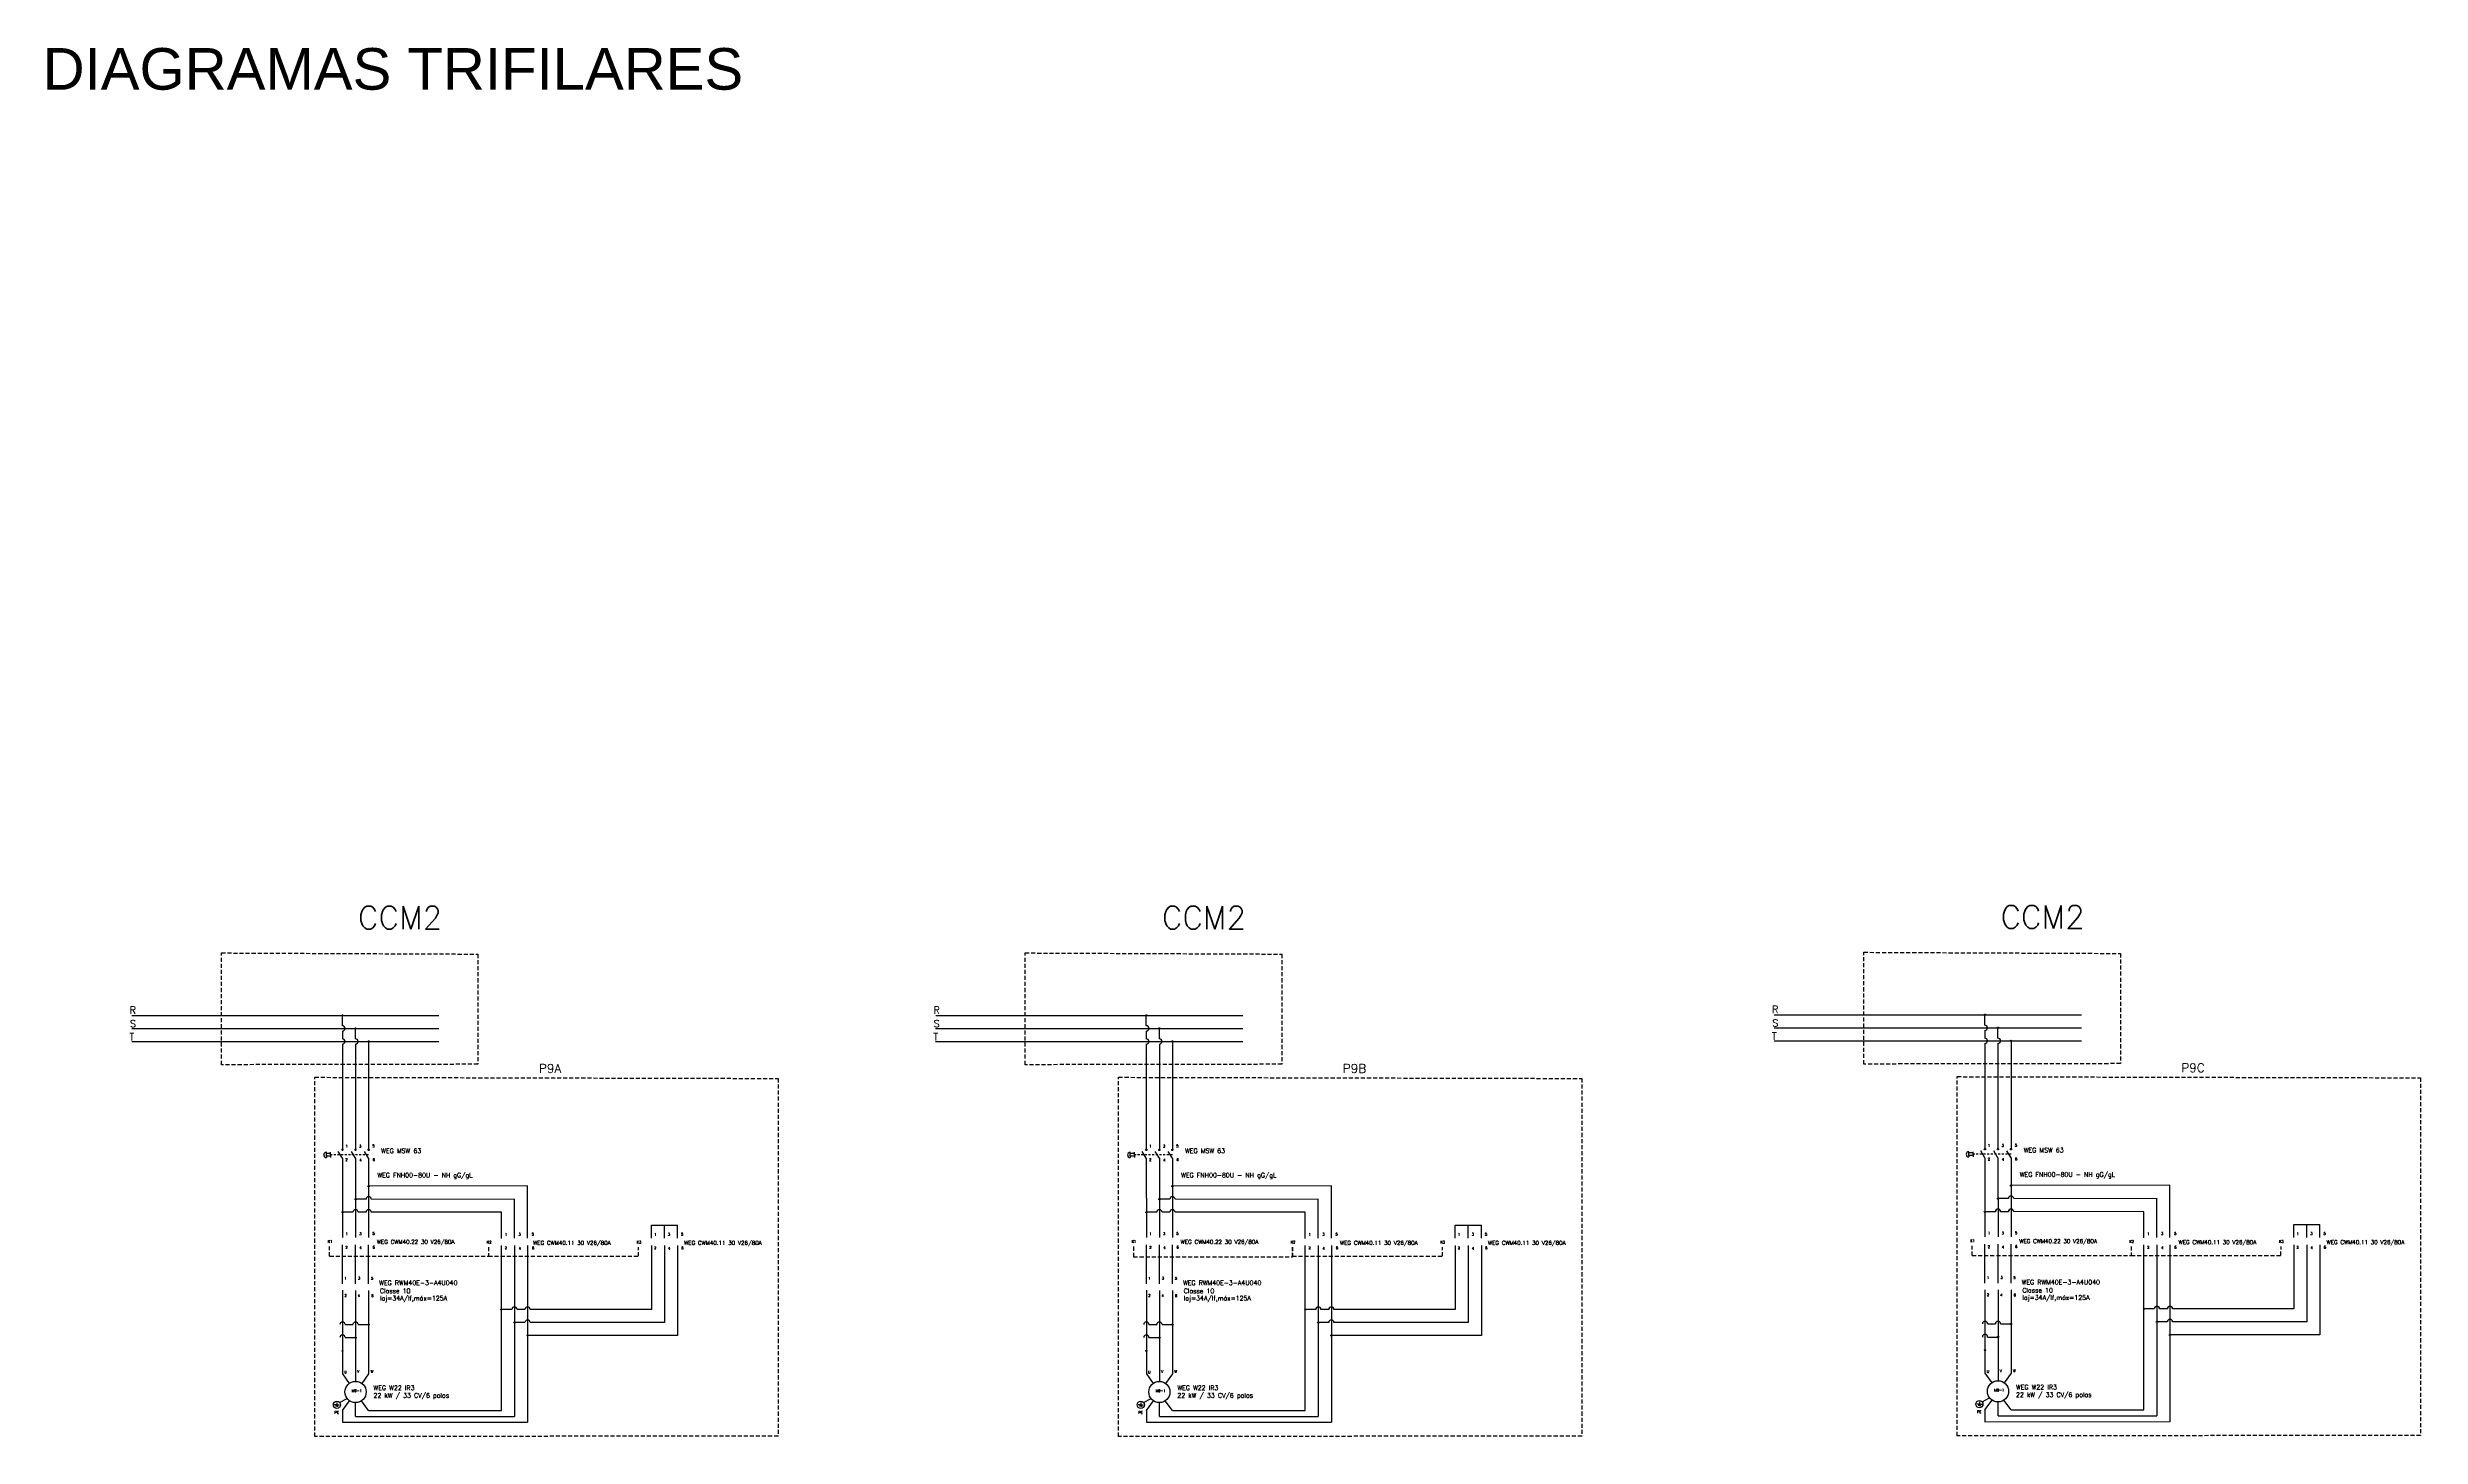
# Model space of a CAD drawing. Extents: x -646 to 641, y -139 to 322.
# Drawn here: x -155.4 to -8.6, y 117.5 to 203.4 of the extents above; entities that cross this region are included whole.
import ezdxf

# ---------------------------------------------------------------- set-up
doc = ezdxf.new("R2010")
doc.units = 0
doc.header["$MEASUREMENT"] = 0
doc.linetypes.add('DASHED2', pattern=[0.375, 0.25, -0.125])
doc.linetypes.add('HIDDEN', pattern=[0.375, 0.25, -0.125])
for name, color, linetype in [('_ARQ-TEXTO', 4, 'Continuous'), ('_COTAS', 4, 'Continuous'), ('ELET_TRIFILAR_TEXTO', 4, 'Continuous'), ('Eletrocalha', 7, 'Continuous'), ('INTERTRAVAMENTO', 6, 'HIDDEN')]:
    doc.layers.add(name, color=color, linetype=linetype)
doc.layers.add('ELET_TRIFILAR_DESENHO', color=5, linetype='Continuous', plot=False)
doc.styles.add('ROMANS', font='romans')
doc.styles.add('textstyle4', font='arial.ttf')

# ---------------------------------------------------------------- blocks, each defined once
blk = doc.blocks.new('Nome - Contatos')
at = {"layer": 'ELET_TRIFILAR_TEXTO', "linetype": 'Continuous', "char_height": 0.2, "attachment_point": 1, "style": 'ROMANS'}
for s, insert in [('1', (142.46, 124.18)), ('3', (143.51, 124.19)), ('5', (144.52, 124.2)), ('2', (142.45, 123.14)), ('4', (143.53, 123.11)), ('6', (144.54, 123.15))]:
    blk.add_mtext_dynamic_manual_height_columns(s, width=0.3117, gutter_width=1.9, heights=[0.262], dxfattribs=dict(at, insert=insert))
blk = doc.blocks.new('Nome - Termico')
at = {"layer": 'ELET_TRIFILAR_TEXTO', "linetype": 'Continuous', "char_height": 0.2, "attachment_point": 1, "style": 'ROMANS'}
for s, insert in [('2', (149.78, 109.43)), ('1', (149.77, 110.74)), ('4', (150.8, 109.41)), ('3', (150.82, 110.76)), ('5', (151.81, 110.74)), ('6', (151.83, 109.4))]:
    blk.add_mtext_dynamic_manual_height_columns(s, width=0.3117, gutter_width=1.9, heights=[0.262], dxfattribs=dict(at, insert=insert))

msp = doc.modelspace()

# ---------------------------------------------------------------- hatches: boundary and pattern name
at = {"layer": 'ELET_TRIFILAR_DESENHO', "linetype": 'Continuous'}
h = msp.add_hatch(color=256, dxfattribs=at)
h.dxf.hatch_style = 1
h.paths.add_polyline_path([(-137.143, 143.526, 1), (-137.224, 143.526, 1)])
h = msp.add_hatch(color=256, dxfattribs=at)
h.dxf.hatch_style = 1
h.paths.add_polyline_path([(-136.335, 142.718, 1), (-136.416, 142.718, 1)])
h = msp.add_hatch(color=256, dxfattribs=at)
h.dxf.hatch_style = 1
h.paths.add_polyline_path([(-87.388, 143.526, 1), (-87.469, 143.526, 1)])
h = msp.add_hatch(color=256, dxfattribs=at)
h.dxf.hatch_style = 1
h.paths.add_polyline_path([(-86.581, 142.718, 1), (-86.661, 142.718, 1)])
h = msp.add_hatch(color=256, dxfattribs=at)
h.dxf.hatch_style = 1
h.paths.add_polyline_path([(-35.481, 143.566, 1), (-35.561, 143.566, 1)])
h = msp.add_hatch(color=256, dxfattribs=at)
h.dxf.hatch_style = 1
h.paths.add_polyline_path([(-34.673, 142.758, 1), (-34.753, 142.758, 1)])
h = msp.add_hatch(color=256, dxfattribs=at)
h.dxf.hatch_style = 1
h.paths.add_polyline_path([(-135.608, 141.91), (-135.527, 141.91, 1)])
h.paths.add_polyline_path([(-135.568, 141.91), (-135.568, 141.87, 0.4142136), (-135.527, 141.91)])
h.paths.add_polyline_path([(-135.568, 141.87), (-135.568, 141.91), (-135.608, 141.91, 0.4142136)])
h = msp.add_hatch(color=256, dxfattribs=at)
h.dxf.hatch_style = 1
h.paths.add_polyline_path([(-85.853, 141.91), (-85.773, 141.91, 1)])
h.paths.add_polyline_path([(-85.813, 141.91), (-85.813, 141.87, 0.4142136), (-85.773, 141.91)])
h.paths.add_polyline_path([(-85.813, 141.87), (-85.813, 141.91), (-85.853, 141.91, 0.4142136)])
h = msp.add_hatch(color=256, dxfattribs=at)
h.dxf.hatch_style = 1
h.paths.add_polyline_path([(-33.946, 141.95), (-33.865, 141.95, 1)])
h.paths.add_polyline_path([(-33.905, 141.95), (-33.905, 141.91, 0.4142136), (-33.865, 141.95)])
h.paths.add_polyline_path([(-33.905, 141.91), (-33.905, 141.95), (-33.946, 141.95, 0.4142136)])
h = msp.add_hatch(color=256, dxfattribs=at)
h.dxf.hatch_style = 1
h.paths.add_polyline_path([(-135.524, 132.949, 1), (-135.605, 132.949, 1)])
h = msp.add_hatch(color=256, dxfattribs=at)
h.dxf.hatch_style = 1
h.paths.add_polyline_path([(-85.77, 132.949, 1), (-85.85, 132.949, 1)])
h = msp.add_hatch(color=256, dxfattribs=at)
h.dxf.hatch_style = 1
h.paths.add_polyline_path([(-34.67, 132.181, 1), (-34.75, 132.181, 1)])
h = msp.add_hatch(color=256, dxfattribs=at)
h.dxf.hatch_style = 1
h.paths.add_polyline_path([(-33.862, 132.989, 1), (-33.942, 132.989, 1)])
h = msp.add_hatch(color=256, dxfattribs=at)
h.dxf.hatch_style = 1
h.paths.add_polyline_path([(-137.14, 131.333, 1), (-137.221, 131.333, 1)])
h = msp.add_hatch(color=256, dxfattribs=at)
h.dxf.hatch_style = 1
h.paths.add_polyline_path([(-136.332, 132.141, 1), (-136.413, 132.141, 1)])
h = msp.add_hatch(color=256, dxfattribs=at)
h.dxf.hatch_style = 1
h.paths.add_polyline_path([(-87.385, 131.333, 1), (-87.466, 131.333, 1)])
h = msp.add_hatch(color=256, dxfattribs=at)
h.dxf.hatch_style = 1
h.paths.add_polyline_path([(-86.577, 132.141, 1), (-86.658, 132.141, 1)])
h = msp.add_hatch(color=256, dxfattribs=at)
h.dxf.hatch_style = 1
h.paths.add_polyline_path([(-35.478, 131.373, 1), (-35.558, 131.373, 1)])
h = msp.add_hatch(color=256, dxfattribs=at)
h.dxf.hatch_style = 1
h.paths.add_polyline_path([(-127.304, 125.319, 1), (-127.385, 125.319, 1)])
h = msp.add_hatch(color=256, dxfattribs=at)
h.dxf.hatch_style = 1
h.paths.add_polyline_path([(-77.549, 125.319, 1), (-77.63, 125.319, 1)])
h = msp.add_hatch(color=256, dxfattribs=at)
h.dxf.hatch_style = 1
h.paths.add_polyline_path([(-25.642, 125.36, 1), (-25.722, 125.36, 1)])
h = msp.add_hatch(color=256, dxfattribs=at)
h.dxf.hatch_style = 1
h.paths.add_polyline_path([(-136.332, 123.576, 1), (-136.413, 123.576, 1)])
h = msp.add_hatch(color=256, dxfattribs=at)
h.dxf.hatch_style = 1
h.paths.add_polyline_path([(-135.605, 124.384, -1), (-135.524, 124.384, -1)])
h = msp.add_hatch(color=256, dxfattribs=at)
h.dxf.hatch_style = 1
h.paths.add_polyline_path([(-126.496, 124.508, 1), (-126.577, 124.508, 1)])
h = msp.add_hatch(color=256, dxfattribs=at)
h.dxf.hatch_style = 1
h.paths.add_polyline_path([(-125.688, 123.707, 1), (-125.769, 123.707, 1)])
h = msp.add_hatch(color=256, dxfattribs=at)
h.dxf.hatch_style = 1
h.paths.add_polyline_path([(-86.577, 123.576, 1), (-86.658, 123.576, 1)])
h = msp.add_hatch(color=256, dxfattribs=at)
h.dxf.hatch_style = 1
h.paths.add_polyline_path([(-85.85, 124.384, -1), (-85.77, 124.384, -1)])
h = msp.add_hatch(color=256, dxfattribs=at)
h.dxf.hatch_style = 1
h.paths.add_polyline_path([(-76.742, 124.508, 1), (-76.822, 124.508, 1)])
h = msp.add_hatch(color=256, dxfattribs=at)
h.dxf.hatch_style = 1
h.paths.add_polyline_path([(-75.934, 123.707, 1), (-76.014, 123.707, 1)])
h = msp.add_hatch(color=256, dxfattribs=at)
h.dxf.hatch_style = 1
h.paths.add_polyline_path([(-34.67, 123.617, 1), (-34.75, 123.617, 1)])
h = msp.add_hatch(color=256, dxfattribs=at)
h.dxf.hatch_style = 1
h.paths.add_polyline_path([(-33.942, 124.424, -1), (-33.862, 124.424, -1)])
h = msp.add_hatch(color=256, dxfattribs=at)
h.dxf.hatch_style = 1
h.paths.add_polyline_path([(-24.834, 124.548, 1), (-24.914, 124.548, 1)])
h = msp.add_hatch(color=256, dxfattribs=at)
h.dxf.hatch_style = 1
h.paths.add_polyline_path([(-24.026, 123.748, 1), (-24.107, 123.748, 1)])
h = msp.add_hatch(color=256, dxfattribs=at)
h.dxf.hatch_style = 1
h.paths.add_polyline_path([(-137.14, 122.762, 1), (-137.221, 122.762, 1)])
h = msp.add_hatch(color=256, dxfattribs=at)
h.dxf.hatch_style = 1
h.paths.add_polyline_path([(-87.385, 122.762, 1), (-87.466, 122.762, 1)])
h = msp.add_hatch(color=256, dxfattribs=at)
h.dxf.hatch_style = 1
h.paths.add_polyline_path([(-35.478, 122.802, 1), (-35.558, 122.802, 1)])

# ---------------------------------------------------------------- linework, layer by layer
for p, q in [((-150.225, 142.718), (-142.843, 142.718)), ((-150.219, 143.526), (-142.843, 143.526)), ((-142.843, 143.526), (-131.213, 143.526)), ((-142.843, 142.718), (-131.213, 142.718)), ((-137.183, 142.88), (-137.183, 143.526)), ((-137.183, 142.556), (-137.183, 142.072)), ((-136.375, 142.072), (-136.375, 142.718)), ((-100.471, 142.718), (-93.089, 142.718)), ((-100.464, 143.526), (-93.089, 143.526)), ((-93.089, 143.526), (-81.459, 143.526)), ((-93.089, 142.718), (-81.459, 142.718)), ((-87.429, 142.88), (-87.429, 143.526)), ((-87.429, 142.556), (-87.429, 142.072)), ((-86.621, 142.072), (-86.621, 142.718)), ((-48.563, 142.758), (-41.181, 142.758)), ((-48.556, 143.566), (-41.181, 143.566)), ((-41.181, 143.566), (-29.551, 143.566)), ((-41.181, 142.758), (-29.551, 142.758)), ((-35.521, 142.92), (-35.521, 143.566)), ((-35.521, 142.597), (-35.521, 142.112)), ((-34.713, 142.112), (-34.713, 142.758)), ((-150.225, 141.91), (-142.843, 141.91)), ((-142.843, 141.91), (-131.213, 141.91)), ((-137.183, 141.748), (-137.183, 139.263)), ((-136.375, 141.748), (-136.375, 139.241)), ((-135.568, 141.91), (-135.568, 139.263)), ((-100.471, 141.91), (-93.089, 141.91)), ((-93.089, 141.91), (-81.459, 141.91)), ((-87.429, 141.748), (-87.429, 139.263)), ((-86.621, 141.748), (-86.621, 139.241)), ((-85.813, 141.91), (-85.813, 139.263)), ((-48.563, 141.95), (-41.181, 141.95)), ((-41.181, 141.95), (-29.551, 141.95)), ((-35.521, 141.789), (-35.521, 139.303)), ((-34.713, 141.789), (-34.713, 139.282)), ((-33.905, 141.95), (-33.905, 139.303)), ((-137.183, 139.263), (-137.183, 135.24)), ((-136.375, 139.241), (-136.375, 135.24)), ((-135.568, 139.263), (-135.568, 135.24)), ((-87.429, 139.263), (-87.429, 135.24)), ((-86.621, 139.241), (-86.621, 135.24)), ((-85.813, 139.263), (-85.813, 135.24)), ((-35.521, 139.303), (-35.521, 135.28)), ((-34.713, 139.282), (-34.713, 135.28)), ((-33.905, 139.303), (-33.905, 135.28)), ((-137.224, 135.24), (-137.142, 135.24)), ((-136.416, 135.24), (-136.335, 135.24)), ((-135.608, 135.24), (-135.527, 135.24)), ((-87.469, 135.24), (-87.388, 135.24)), ((-86.662, 135.24), (-86.58, 135.24)), ((-85.854, 135.24), (-85.772, 135.24)), ((-35.521, 134.716), (-35.779, 135.137)), ((-35.562, 135.28), (-35.48, 135.28)), ((-34.713, 134.716), (-34.971, 135.137)), ((-34.754, 135.28), (-34.672, 135.28)), ((-33.905, 134.716), (-34.163, 135.137)), ((-33.946, 135.28), (-33.864, 135.28)), ((-137.183, 134.676), (-137.441, 135.096)), ((-137.183, 134.676), (-137.18, 129.778)), ((-136.375, 134.676), (-136.633, 135.096)), ((-136.375, 134.676), (-136.372, 129.778)), ((-135.568, 134.676), (-135.825, 135.096)), ((-135.568, 134.676), (-135.564, 129.778)), ((-87.429, 134.676), (-87.687, 135.096)), ((-87.429, 134.676), (-87.426, 129.778)), ((-86.621, 134.676), (-86.879, 135.096)), ((-86.621, 134.676), (-86.618, 129.778)), ((-85.813, 134.676), (-86.071, 135.096)), ((-85.813, 134.676), (-85.81, 129.778)), ((-35.521, 134.716), (-35.518, 129.818)), ((-34.713, 134.716), (-34.71, 129.818)), ((-33.905, 134.716), (-33.902, 129.818)), ((-136.372, 126.905), (-136.372, 129.317)), ((-135.564, 126.905), (-135.564, 129.317)), ((-86.618, 126.905), (-86.618, 129.317)), ((-85.81, 126.905), (-85.81, 129.317)), ((-34.71, 126.945), (-34.71, 129.357)), ((-33.902, 126.945), (-33.902, 129.357)), ((-137.18, 126.506), (-137.18, 122.271)), ((-136.372, 126.496), (-136.372, 121.814)), ((-135.564, 126.496), (-135.564, 122.271)), ((-87.426, 126.506), (-87.426, 122.271)), ((-86.618, 126.496), (-86.618, 121.814)), ((-85.81, 126.496), (-85.81, 122.271)), ((-35.518, 126.546), (-35.518, 122.311)), ((-34.71, 126.537), (-34.71, 121.854)), ((-33.902, 126.537), (-33.902, 122.311)), ((-137.18, 122.271), (-137.18, 121.328)), ((-135.564, 122.271), (-135.564, 121.328)), ((-87.426, 122.271), (-87.426, 121.328)), ((-85.81, 122.271), (-85.81, 121.328)), ((-35.518, 122.311), (-35.518, 121.368)), ((-33.902, 122.311), (-33.902, 121.368)), ((-137.18, 121.328), (-136.758, 120.745)), ((-136.372, 121.814), (-136.372, 120.87)), ((-135.564, 121.328), (-135.987, 120.745)), ((-87.426, 121.328), (-87.003, 120.745)), ((-86.618, 121.814), (-86.618, 120.87)), ((-85.81, 121.328), (-86.233, 120.745)), ((-35.518, 121.368), (-35.095, 120.786)), ((-34.71, 121.854), (-34.71, 120.911)), ((-33.902, 121.368), (-34.325, 120.786)), ((-137.524, 119.42), (-137.687, 119.42)), ((-137.524, 119.344), (-137.606, 119.344)), ((-137.524, 119.564), (-137.524, 119.42)), ((-137.524, 119.42), (-137.362, 119.42)), ((-137.524, 119.344), (-137.443, 119.344)), ((-137.362, 119.571), (-136.89, 119.812)), ((-137.18, 119.062), (-136.742, 119.673)), ((-136.372, 118.698), (-136.371, 119.559)), ((-135.564, 119.062), (-136.007, 119.67)), ((-87.77, 119.42), (-87.932, 119.42)), ((-87.77, 119.344), (-87.851, 119.344)), ((-87.77, 119.564), (-87.77, 119.42)), ((-87.77, 119.42), (-87.607, 119.42)), ((-87.77, 119.344), (-87.689, 119.344)), ((-87.607, 119.571), (-87.136, 119.812)), ((-87.426, 119.062), (-86.988, 119.673)), ((-86.618, 118.698), (-86.617, 119.559)), ((-85.81, 119.062), (-86.253, 119.67)), ((-35.862, 119.46), (-36.025, 119.46)), ((-35.862, 119.384), (-35.943, 119.384)), ((-35.862, 119.605), (-35.862, 119.46)), ((-35.862, 119.46), (-35.699, 119.46)), ((-35.862, 119.384), (-35.781, 119.384)), ((-35.699, 119.611), (-35.228, 119.852)), ((-35.518, 119.102), (-35.08, 119.713)), ((-34.71, 118.739), (-34.709, 119.599)), ((-33.902, 119.102), (-34.345, 119.71))]:
    msp.add_line(p, q, dxfattribs=at)
at = {"layer": 'ELET_TRIFILAR_DESENHO', "color": 254, "linetype": 'Continuous', "true_color": 0xcecce6}
for p, q in [((-138.181, 134.967), (-138.181, 135.048)), ((-137.915, 134.967), (-138.181, 134.967)), ((-138.181, 134.805), (-138.181, 134.967)), ((-137.915, 134.805), (-138.181, 134.805)), ((-138.181, 134.805), (-138.181, 134.724)), ((-137.915, 134.886), (-137.915, 135.048)), ((-137.915, 134.886), (-137.915, 134.724)), ((-88.427, 134.967), (-88.427, 135.048)), ((-88.161, 134.967), (-88.427, 134.967)), ((-88.427, 134.805), (-88.427, 134.967)), ((-88.161, 134.805), (-88.427, 134.805)), ((-88.427, 134.805), (-88.427, 134.724)), ((-88.161, 134.886), (-88.161, 135.048)), ((-88.161, 134.886), (-88.161, 134.724)), ((-36.519, 135.007), (-36.519, 135.088)), ((-36.253, 135.007), (-36.519, 135.007)), ((-36.519, 134.845), (-36.519, 135.007)), ((-36.253, 134.845), (-36.519, 134.845)), ((-36.519, 134.845), (-36.519, 134.765)), ((-36.253, 134.926), (-36.253, 135.088)), ((-36.253, 134.926), (-36.253, 134.765))]:
    msp.add_line(p, q, dxfattribs=at)
at = {"layer": 'ELET_TRIFILAR_DESENHO', "color": 254, "linetype": 'DASHED2', "ltscale": 0.5, "true_color": 0xcecce6}
for p, q in [((-135.568, 134.886), (-137.915, 134.886)), ((-85.813, 134.886), (-88.161, 134.886)), ((-33.905, 134.926), (-36.253, 134.926))]:
    msp.add_line(p, q, dxfattribs=at)
at = {"layer": 'ELET_TRIFILAR_DESENHO', "linetype": 'HIDDEN'}
for points in [[(-144.679, 147.388), (-128.795, 147.317), (-128.795, 140.496), (-144.679, 140.47)], [(-94.924, 147.388), (-79.04, 147.317), (-79.04, 140.496), (-94.924, 140.47)], [(-43.016, 147.428), (-27.132, 147.357), (-27.132, 140.536), (-43.016, 140.511)], [(-138.899, 139.691), (-110.22, 139.62), (-110.22, 117.481), (-138.899, 117.455)], [(-89.144, 139.691), (-60.466, 139.62), (-60.466, 117.481), (-89.144, 117.455)], [(-37.236, 139.731), (-8.558, 139.661), (-8.558, 117.521), (-37.236, 117.496)]]:
    msp.add_lwpolyline(points, close=True, dxfattribs=at)
at = {"layer": 'ELET_TRIFILAR_DESENHO', "linetype": 'Continuous'}
for points in [[(-125.728, 132.97), (-135.564, 132.949)], [(-125.728, 129.738), (-125.728, 132.97)], [(-75.974, 132.97), (-85.81, 132.949)], [(-75.974, 129.738), (-75.974, 132.97)], [(-24.066, 133.01), (-33.902, 132.989)], [(-24.874, 129.779), (-24.874, 132.202)], [(-24.066, 129.779), (-24.066, 133.01)], [(-136.534, 131.333), (-137.18, 131.333)], [(-135.726, 132.141), (-136.372, 132.141)], [(-135.726, 131.333), (-136.211, 131.333)], [(-126.536, 132.131), (-135.403, 132.141)], [(-127.344, 129.717), (-127.344, 131.333), (-135.403, 131.342)], [(-126.536, 129.738), (-126.536, 132.162)], [(-86.779, 131.333), (-87.426, 131.333)], [(-85.972, 132.141), (-86.618, 132.141)], [(-85.972, 131.333), (-86.456, 131.333)], [(-77.59, 129.717), (-77.59, 131.333), (-85.649, 131.342)], [(-76.782, 132.131), (-85.648, 132.141)], [(-76.782, 129.738), (-76.782, 132.162)], [(-34.872, 131.373), (-35.518, 131.373)], [(-34.064, 132.181), (-34.71, 132.181)], [(-34.064, 131.373), (-34.548, 131.373)], [(-25.682, 129.757), (-25.682, 131.373), (-33.741, 131.383)], [(-24.874, 132.171), (-33.74, 132.181)], [(-137.18, 126.91), (-137.18, 129.317)], [(-135.564, 119.062), (-127.344, 119.062), (-127.344, 129.277)], [(-126.536, 129.277), (-126.536, 118.698)], [(-125.728, 129.277), (-125.728, 118.335)], [(-118.06, 129.738), (-118.06, 130.546), (-116.444, 130.546)], [(-118.06, 129.277), (-118.06, 125.319)], [(-117.252, 129.738), (-117.252, 130.546)], [(-117.252, 129.277), (-117.252, 124.508)], [(-116.444, 129.738), (-116.444, 130.546)], [(-116.444, 129.277), (-116.444, 123.707)], [(-87.426, 126.91), (-87.426, 129.317)], [(-85.81, 119.062), (-77.59, 119.062), (-77.59, 129.277)], [(-76.782, 129.277), (-76.782, 118.698)], [(-75.974, 129.277), (-75.974, 118.335)], [(-68.305, 129.738), (-68.305, 130.546), (-66.69, 130.546)], [(-68.305, 129.277), (-68.305, 125.319)], [(-67.497, 129.738), (-67.497, 130.546)], [(-67.497, 129.277), (-67.497, 124.508)], [(-66.69, 129.738), (-66.69, 130.546)], [(-66.69, 129.277), (-66.69, 123.707)], [(-35.518, 126.95), (-35.518, 129.357)], [(-33.902, 119.102), (-25.682, 119.102), (-25.682, 129.318)], [(-24.874, 129.318), (-24.874, 118.739)], [(-24.066, 129.318), (-24.066, 118.375)], [(-16.398, 129.779), (-16.398, 130.587), (-14.782, 130.587)], [(-16.398, 129.318), (-16.398, 125.36)], [(-15.59, 129.779), (-15.59, 130.587)], [(-15.59, 129.318), (-15.59, 124.548)], [(-14.782, 129.779), (-14.782, 130.587)], [(-14.782, 129.318), (-14.782, 123.748)], [(-126.698, 125.319), (-127.344, 125.319)], [(-125.89, 125.319), (-126.375, 125.319)], [(-118.06, 125.319), (-125.567, 125.319)], [(-76.944, 125.319), (-77.59, 125.319)], [(-76.136, 125.319), (-76.62, 125.319)], [(-68.305, 125.319), (-75.812, 125.319)], [(-25.036, 125.36), (-25.682, 125.36)], [(-24.228, 125.36), (-24.712, 125.36)], [(-16.398, 125.36), (-23.905, 125.36)], [(-137.019, 124.384), (-136.534, 124.384)], [(-137.019, 123.576), (-136.372, 123.576)], [(-136.211, 124.384), (-135.564, 124.384)], [(-125.89, 124.508), (-126.536, 124.508)], [(-116.444, 123.707), (-125.728, 123.707)], [(-117.252, 124.517), (-125.567, 124.508)], [(-87.264, 124.384), (-86.779, 124.384)], [(-87.264, 123.576), (-86.618, 123.576)], [(-86.456, 124.384), (-85.81, 124.384)], [(-76.136, 124.508), (-76.782, 124.508)], [(-66.69, 123.707), (-75.974, 123.707)], [(-67.497, 124.517), (-75.812, 124.508)], [(-35.356, 124.424), (-34.872, 124.424)], [(-35.356, 123.616), (-34.71, 123.616)], [(-34.548, 124.424), (-33.902, 124.424)], [(-24.228, 124.548), (-24.874, 124.548)], [(-14.782, 123.748), (-24.066, 123.748)], [(-15.59, 124.558), (-23.905, 124.548)], [(-137.18, 119.062), (-137.18, 118.335), (-125.728, 118.336)], [(-87.426, 119.062), (-87.426, 118.335), (-75.974, 118.336)], [(-35.518, 119.102), (-35.518, 118.375), (-24.066, 118.376)], [(-136.372, 118.698), (-126.536, 118.698)], [(-86.618, 118.698), (-76.782, 118.698)], [(-34.71, 118.739), (-24.874, 118.739)]]:
    msp.add_lwpolyline(points, dxfattribs=at)
for centre, radius in [((-137.183, 143.526), 0.0404), ((-136.375, 142.718), 0.0404), ((-87.429, 143.526), 0.0404), ((-86.621, 142.718), 0.0404), ((-35.521, 143.566), 0.0404), ((-34.713, 142.758), 0.0404), ((-135.568, 141.91), 0.0404), ((-85.813, 141.91), 0.0404), ((-33.905, 141.95), 0.0404), ((-137.183, 135.199), 0.0404), ((-136.375, 135.199), 0.0404), ((-135.568, 135.199), 0.0404), ((-87.429, 135.199), 0.0404), ((-86.621, 135.199), 0.0404), ((-85.813, 135.199), 0.0404), ((-35.521, 135.239), 0.0404), ((-34.713, 135.239), 0.0404), ((-33.905, 135.239), 0.0404), ((-135.564, 132.949), 0.0404), ((-85.81, 132.949), 0.0404), ((-34.71, 132.181), 0.0404), ((-33.902, 132.989), 0.0404), ((-137.18, 131.333), 0.0404), ((-136.372, 132.141), 0.0404), ((-87.426, 131.333), 0.0404), ((-86.618, 132.141), 0.0404), ((-35.518, 131.373), 0.0404), ((-127.344, 125.319), 0.0404), ((-77.59, 125.319), 0.0404), ((-25.682, 125.36), 0.0404), ((-136.372, 123.576), 0.0404), ((-135.564, 124.384), 0.0404), ((-126.536, 124.508), 0.0404), ((-125.728, 123.707), 0.0404), ((-86.618, 123.576), 0.0404), ((-85.81, 124.384), 0.0404), ((-76.782, 124.508), 0.0404), ((-75.974, 123.707), 0.0404), ((-34.71, 123.617), 0.0404), ((-33.902, 124.424), 0.0404), ((-24.874, 124.548), 0.0404), ((-24.066, 123.748), 0.0404), ((-137.18, 122.762), 0.0404), ((-87.426, 122.762), 0.0404), ((-35.518, 122.802), 0.0404), ((-136.372, 120.215), 0.656), ((-86.618, 120.215), 0.656), ((-34.71, 120.255), 0.656), ((-137.524, 119.42), 0.222), ((-87.77, 119.42), 0.222), ((-35.862, 119.46), 0.222)]:
    msp.add_circle(centre, radius, dxfattribs=at)
for centre, start, end in [((-137.183, 142.718), 270, 90), ((-87.429, 142.718), 270, 90), ((-35.521, 142.758), 270, 90), ((-137.183, 141.91), 270, 90), ((-136.375, 141.91), 270, 90), ((-87.429, 141.91), 270, 90), ((-86.621, 141.91), 270, 90), ((-35.521, 141.95), 270, 90), ((-34.713, 141.95), 270, 90), ((-135.564, 132.141), 0, 180), ((-85.81, 132.141), 0, 180), ((-33.902, 132.181), 0, 180), ((-136.372, 131.333), 0, 180), ((-135.564, 131.333), 0, 180), ((-86.618, 131.333), 0, 180), ((-85.81, 131.333), 0, 180), ((-34.71, 131.373), 0, 180), ((-33.902, 131.373), 0, 180), ((-126.536, 125.319), 0, 180), ((-125.728, 125.319), 0, 180), ((-76.782, 125.319), 0, 180), ((-75.974, 125.319), 0, 180), ((-24.874, 125.36), 0, 180), ((-24.066, 125.36), 0, 180), ((-137.18, 124.384), 0, 180), ((-137.18, 123.576), 0, 180), ((-136.372, 124.384), 0, 180), ((-125.728, 124.508), 0, 180), ((-87.426, 124.384), 0, 180), ((-87.426, 123.576), 0, 180), ((-86.618, 124.384), 0, 180), ((-75.974, 124.508), 0, 180), ((-35.518, 124.424), 0, 180), ((-35.518, 123.616), 0, 180), ((-34.71, 124.424), 0, 180), ((-24.066, 124.548), 0, 180)]:
    msp.add_arc(centre, 0.162, start, end, dxfattribs=at)
at = {"layer": 'ELET_TRIFILAR_DESENHO', "color": 254, "linetype": 'Continuous', "true_color": 0xcecce6}
for centre in [(-138.181, 134.886), (-88.427, 134.886), (-36.519, 134.926)]:
    msp.add_arc(centre, 0.162, 90, 270, dxfattribs=at)
at = {"layer": 'Eletrocalha', "color": 6, "linetype": 'DASHED2'}
for points in [[(-137.977, 128.62), (-137.977, 128.62), (-128.141, 128.618), (-128.141, 128.618)], [(-128.141, 129.184), (-128.141, 128.618), (-118.859, 128.613), (-118.856, 129.184)], [(-88.216, 129.21), (-88.216, 128.586), (-78.389, 128.581), (-78.386, 129.186)], [(-78.386, 129.184), (-78.386, 128.618), (-69.104, 128.613), (-69.102, 129.184)], [(-36.314, 128.661), (-36.314, 128.661), (-26.478, 128.658), (-26.478, 128.658)], [(-26.478, 129.224), (-26.478, 128.658), (-17.196, 128.653), (-17.194, 129.224)]]:
    msp.add_lwpolyline(points, dxfattribs=at)
at = {"layer": 'INTERTRAVAMENTO', "linetype": 'HIDDEN'}
msp.add_line((-36.314, 128.661), (-36.314, 129.264), dxfattribs=at)
at = {"layer": 'INTERTRAVAMENTO', "linetype": 'DASHED2'}
msp.add_line((-137.977, 128.62), (-137.977, 129.223), dxfattribs=at)

# ---------------------------------------------------------------- block references
at = {"layer": '_COTAS', "linetype": 'Continuous', "xscale": 0.8079180569963671, "yscale": 0.8079180569963671, "zscale": 0.8079180569963671}
for name, p in [('Nome - Contatos', (-252.091, 35.18)), ('Nome - Contatos', (-202.337, 35.18)), ('Nome - Contatos', (-150.429, 35.22)), ('Nome - Contatos', (-252.088, 29.759)), ('Nome - Contatos', (-242.231, 29.719)), ('Nome - Contatos', (-232.986, 29.719)), ('Nome - Contatos', (-202.334, 29.759)), ('Nome - Contatos', (-192.477, 29.719)), ('Nome - Contatos', (-183.232, 29.719)), ('Nome - Contatos', (-150.426, 29.799)), ('Nome - Contatos', (-140.569, 29.76)), ('Nome - Contatos', (-131.324, 29.76)), ('Nome - Termico', (-258.069, 37.861)), ('Nome - Termico', (-208.315, 37.861)), ('Nome - Termico', (-156.407, 37.902))]:
    msp.add_blockref(name, p, dxfattribs=at)

# ---------------------------------------------------------------- texts
at = {"layer": '_ARQ-TEXTO', "linetype": 'Continuous', "insert": (-155.738, 203.396), "char_height": 2.57438, "width": 44.48312, "attachment_point": 1, "style": 'textstyle4'}
msp.add_mtext('DIAGRAMAS TRIFILARES', dxfattribs=at)
at = {"layer": 'ELET_TRIFILAR_TEXTO', "style": 'ROMANS'}
for s, height, p in [('CCM2', 1.4139, (-136.221, 148.867)), ('CCM2', 1.4139, (-86.466, 148.867)), ('CCM2', 1.4139, (-34.558, 148.907)), ('P9A', 0.5457, (-125.025, 139.966)), ('P9B', 0.5457, (-75.27, 139.966)), ('P9C', 0.5457, (-23.363, 140.006)), ('WEG MSW 63      ', 0.28277, (-134.782, 135.004)), ('WEG MSW 63      ', 0.28277, (-85.027, 135.004)), ('WEG MSW 63      ', 0.28277, (-33.119, 135.044)), ('WEG FNH00-80U - NH gG/gL  ', 0.28277, (-135.022, 133.491)), ('WEG FNH00-80U - NH gG/gL  ', 0.28277, (-85.268, 133.491)), ('WEG FNH00-80U - NH gG/gL  ', 0.28277, (-33.36, 133.531)), ('WEG CWM40.22 30 V26/80A', 0.25, (-135.057, 129.381)), ('WEG CWM40.11 30 V26/80A', 0.25, (-125.385, 129.32)), ('WEG CWM40.11 30 V26/80A', 0.25, (-116.036, 129.32)), ('WEG CWM40.22 30 V26/80A', 0.25, (-85.303, 129.381)), ('WEG CWM40.11 30 V26/80A', 0.25, (-75.442, 129.32)), ('WEG CWM40.11 30 V26/80A', 0.25, (-66.282, 129.32)), ('WEG CWM40.22 30 V26/80A', 0.25, (-33.395, 129.421)), ('WEG CWM40.11 30 V26/80A', 0.25, (-23.534, 129.36)), ('WEG CWM40.11 30 V26/80A', 0.25, (-14.374, 129.36)), ('WEG RWM40E-3-A4U040    ', 0.28277, (-134.909, 126.829)), ('WEG RWM40E-3-A4U040    ', 0.28277, (-85.154, 126.829)), ('WEG RWM40E-3-A4U040    ', 0.28277, (-33.247, 126.869)), ('Iaj=34A/If,máx=125A ', 0.28277, (-134.862, 125.875)), ('Iaj=34A/If,máx=125A ', 0.28277, (-85.108, 125.875)), ('Iaj=34A/If,máx=125A ', 0.28277, (-33.2, 125.916)), ('WEG W22 IR3', 0.28277, (-135.259, 120.331)), ('WEG W22 IR3', 0.28277, (-85.505, 120.331)), ('WEG W22 IR3', 0.28277, (-33.597, 120.371)), ('22 kW / 33 CV/6 polos', 0.28277, (-135.26, 119.86)), ('22 kW / 33 CV/6 polos', 0.28277, (-85.505, 119.86)), ('22 kW / 33 CV/6 polos', 0.28277, (-33.598, 119.901))]:
    msp.add_text(s, height=height, dxfattribs=at).set_placement(p)
at = {"layer": 'ELET_TRIFILAR_TEXTO', "linetype": 'Continuous', "attachment_point": 1, "style": 'ROMANS'}
for s, width, heights, insert, char_height in [('R', 0.45782, [0.385], (-150.357, 144.068), 0.441), ('R', 0.45782, [0.385], (-100.603, 144.068), 0.441), ('R', 0.45782, [0.385], (-48.695, 144.109), 0.441), ('S', 0.45782, [0.385], (-150.343, 143.234), 0.441), ('S', 0.45782, [0.385], (-100.588, 143.234), 0.441), ('S', 0.45782, [0.385], (-48.68, 143.274), 0.441), ('T', 0.45782, [0.385], (-150.371, 142.417), 0.441), ('T', 0.45782, [0.385], (-100.617, 142.417), 0.441), ('T', 0.45782, [0.385], (-48.709, 142.457), 0.441), ('K1', 0.45782, [0.385], (-138.089, 129.608), 0.1616), ('K2', 0.45782, [0.385], (-128.245, 129.567), 0.1616), ('K3', 0.45782, [0.385], (-118.98, 129.567), 0.1616), ('K1', 0.45782, [0.385], (-88.335, 129.608), 0.1616), ('K2', 0.45782, [0.385], (-78.491, 129.567), 0.1616), ('K3', 0.45782, [0.385], (-69.226, 129.567), 0.1616), ('K1', 0.45782, [0.385], (-36.427, 129.649), 0.1616), ('K2', 0.45782, [0.385], (-26.583, 129.607), 0.1616), ('K3', 0.45782, [0.385], (-17.318, 129.607), 0.1616), ('U', 0.45782, [0.385], (-137.071, 121.525), 0.162), ('V', 0.45782, [0.385], (-136.264, 121.559), 0.162), ('W', 0.45782, [0.385], (-135.444, 121.559), 0.162), ('U', 0.45782, [0.385], (-87.317, 121.525), 0.162), ('V', 0.45782, [0.385], (-86.509, 121.559), 0.162), ('W', 0.45782, [0.385], (-85.69, 121.559), 0.162), ('U', 0.45782, [0.385], (-35.409, 121.566), 0.162), ('V', 0.45782, [0.385], (-34.601, 121.599), 0.162), ('W', 0.45782, [0.385], (-33.782, 121.599), 0.162), ('PE', 0.45782, [0.385], (-137.673, 119.021), 0.1616), ('M9-1', 0.51858, [0.563], (-136.608, 120.372), 0.1616), ('PE', 0.45782, [0.385], (-87.919, 119.021), 0.1616), ('M9-1', 0.51858, [0.563], (-86.853, 120.372), 0.1616), ('PE', 0.45782, [0.385], (-36.011, 119.061), 0.1616), ('M9-1', 0.51858, [0.563], (-34.946, 120.412), 0.1616)]:
    msp.add_mtext_dynamic_manual_height_columns(s, width=width, gutter_width=2.793, heights=heights, dxfattribs=dict(at, insert=insert, char_height=char_height))
at = {"layer": 'ELET_TRIFILAR_TEXTO', "linetype": 'Continuous', "char_height": 0.28277, "width": 5.65415, "attachment_point": 1, "style": 'ROMANS'}
for insert in [(-134.865, 126.609), (-85.111, 126.609), (-33.203, 126.649)]:
    msp.add_mtext('Classe 10     ', dxfattribs=dict(at, insert=insert))

doc.saveas('drawing.dxf')
